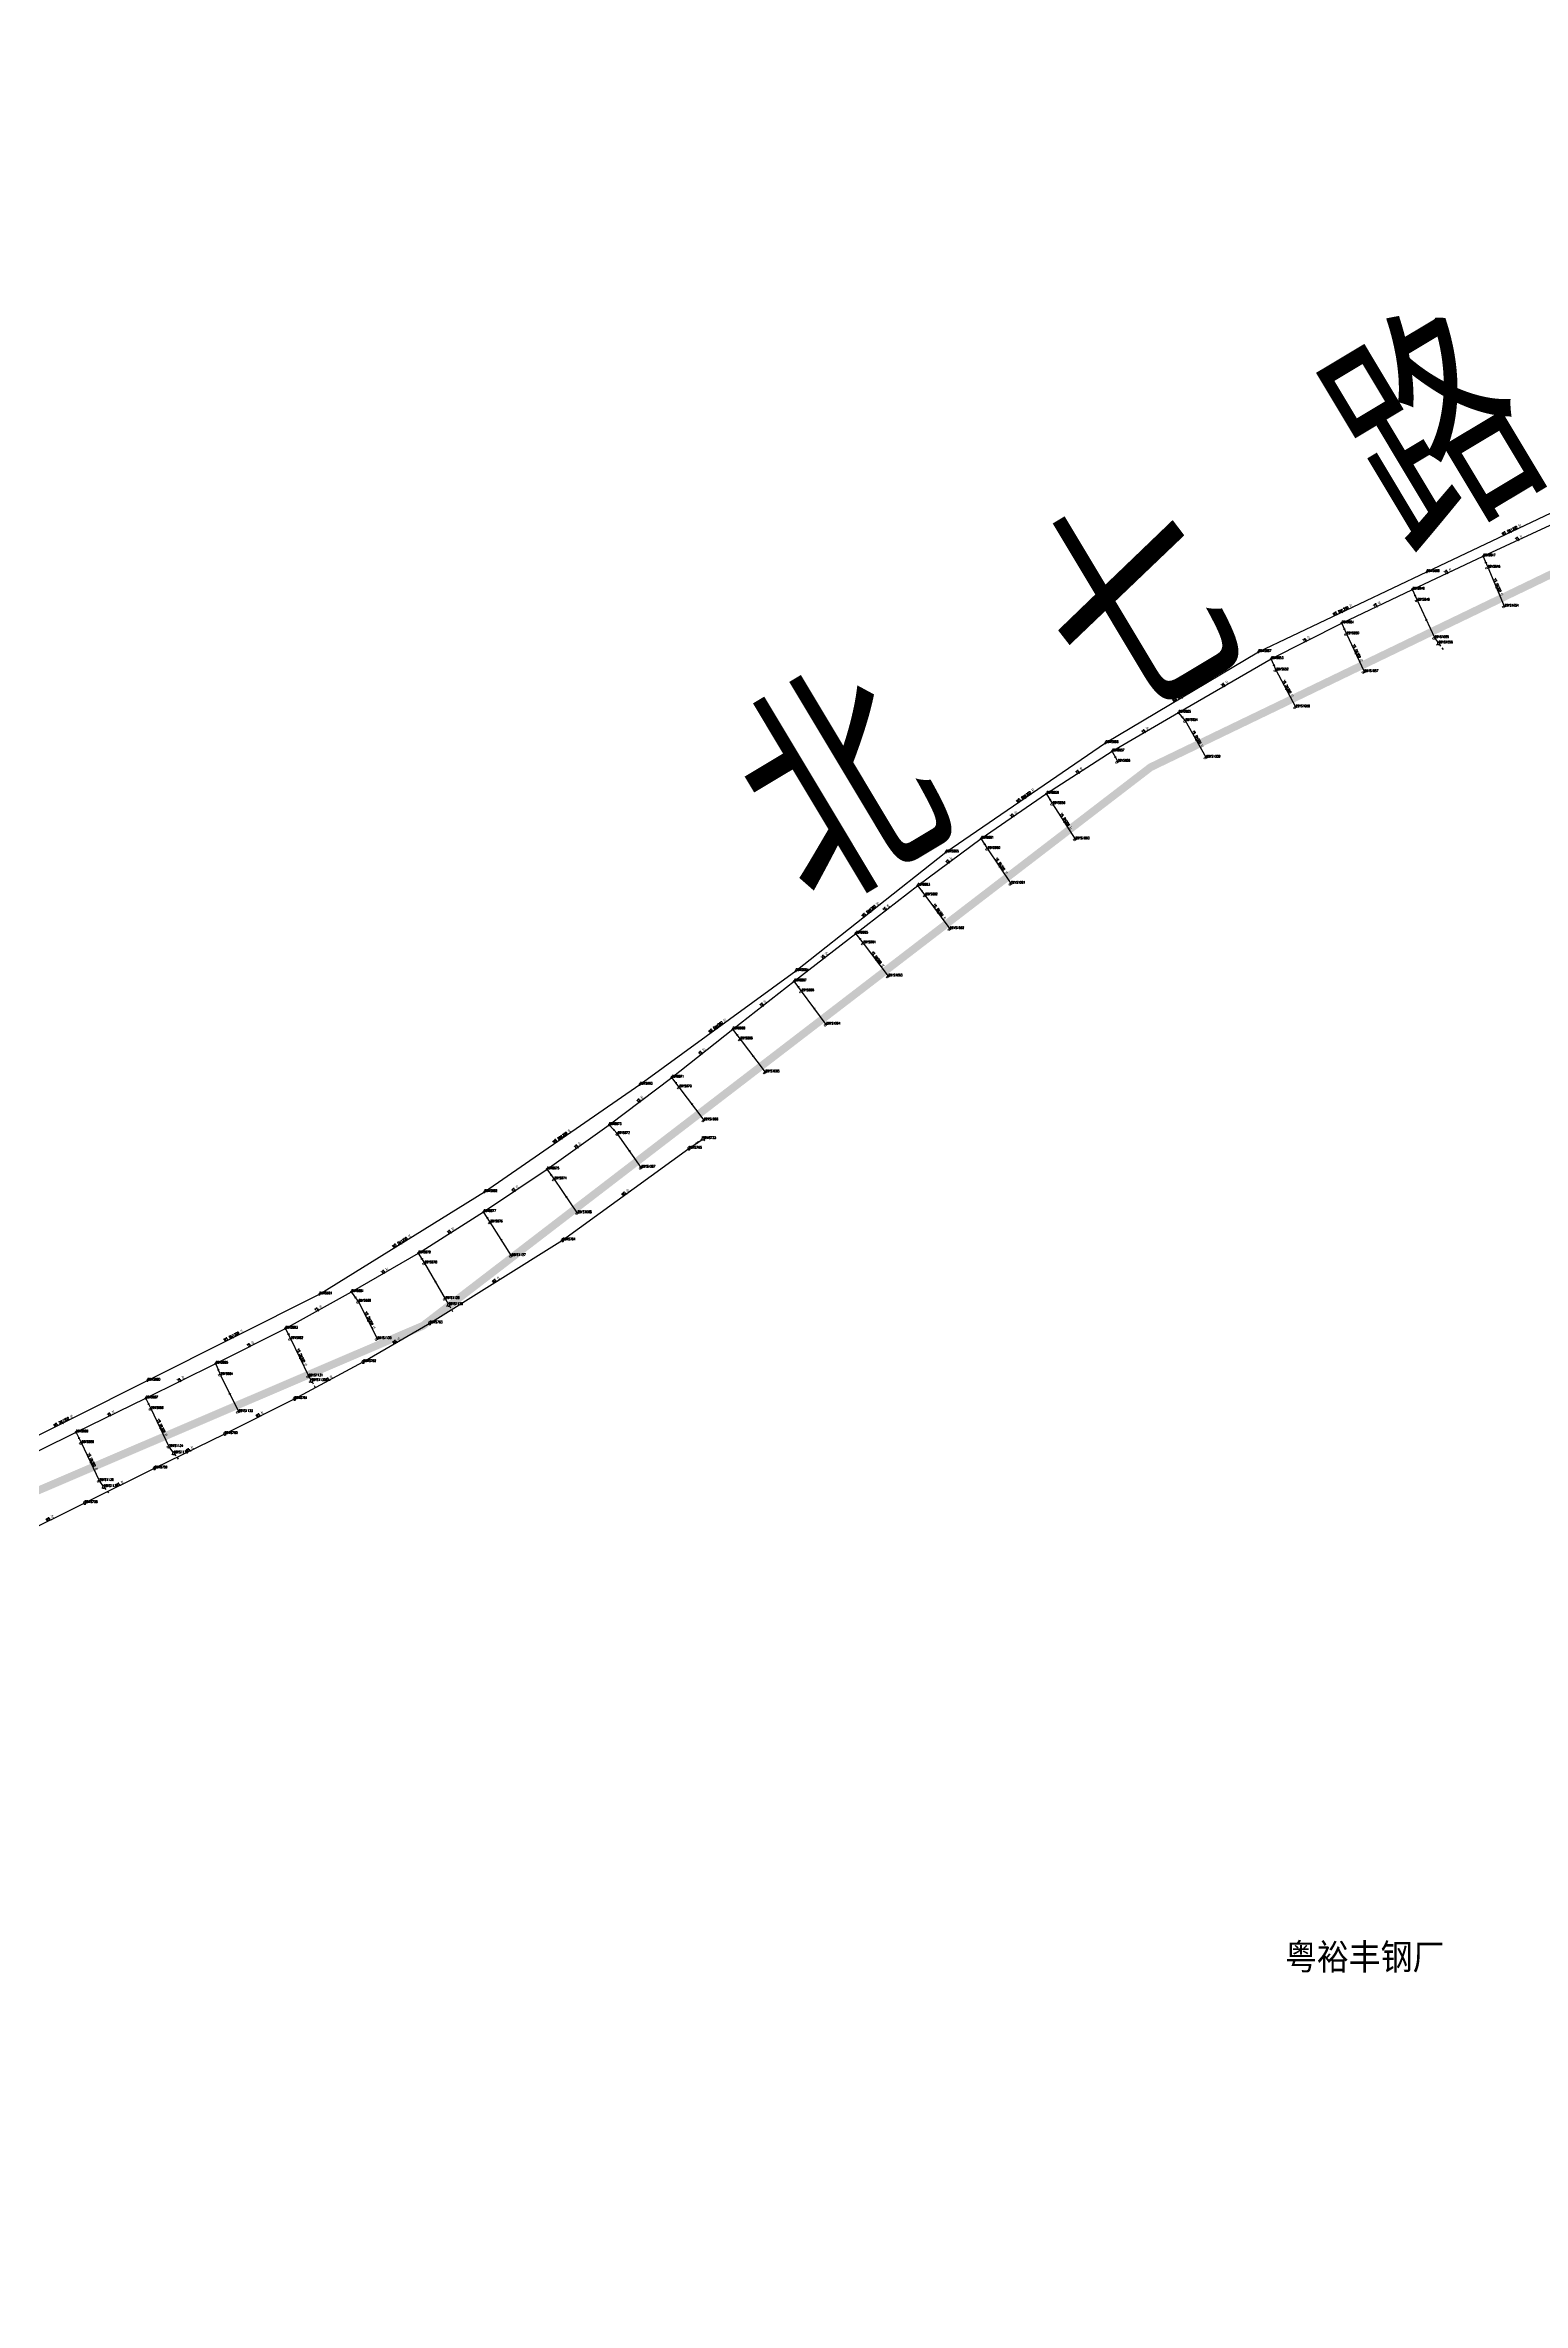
# Model space of a CAD drawing. Extents: x 78813 to 99477, y 2421021 to 2448125.
# Drawn here: x 83887 to 84456, y 2429565 to 2430435 of the extents above; entities that cross this region are included whole.
import ezdxf
from ezdxf.enums import TextEntityAlignment as Align

# ---------------------------------------------------------------- set-up
doc = ezdxf.new("R2010")
doc.units = 0
doc.set_wipeout_variables(frame=1)
doc.layers.get('0').update_dxf_attribs({"linetype": 'CONTINUOUS'})
for name, color, linetype in [('DX_WS', 16, 'CONTINUOUS'), ('DX_YS', 42, 'CONTINUOUS'), ('道路', 5, 'CONTINUOUS')]:
    doc.layers.add(name, color=color, linetype=linetype)
for name, color, linetype, true_color in [('WSLINE', 7, 'CONTINUOUS', 0x7f0000), ('YSANNEXE', 7, 'CONTINUOUS', 0xcc9900), ('YSLINE', 7, 'CONTINUOUS', 0xcc9900)]:
    doc.layers.add(name, color=color, linetype=linetype, true_color=true_color)
doc.layers.add('道路名称', color=7, linetype='CONTINUOUS', lineweight=0)
doc.styles.add('CcNameZT', font='txt.SHX', dxfattribs={"width": 0.8, "bigfont": 'HZTXT.SHX'})
doc.styles.get("Standard").update_dxf_attribs({"font": 'txt.shx', "bigfont": 'hztxt.shx'})
doc.styles.add('宋体0.7', font='', dxfattribs={"width": 0.7})
doc.styles.add('黑体', font='')
doc.styles.get('宋体0.7').set_extended_font_data('SimSun')
doc.styles.get('黑体').set_extended_font_data('SimHei')

# ---------------------------------------------------------------- blocks, each defined once
blk = doc.blocks.new('PS污水井')
blk.add_lwpolyline([(1, 0), (1, 0.1), (1, 0.1), (1, 0.2), (1, 0.3), (0.9, 0.3), (0.9, 0.4), (0.9, 0.5), (0.8, 0.5), (0.8, 0.6), (0.8, 0.6), (0.7, 0.7), (0.7, 0.7), (0.6, 0.8), (0.6, 0.8), (0.5, 0.9), (0.4, 0.9), (0.4, 0.9), (0.3, 1), (0.2, 1), (0.2, 1), (0.1, 1), (0, 1), (0, 1), (-0.1, 1), (-0.2, 1), (-0.2, 1), (-0.3, 1), (-0.4, 0.9), (-0.4, 0.9), (-0.5, 0.9), (-0.6, 0.8), (-0.6, 0.8), (-0.7, 0.7), (-0.7, 0.7), (-0.8, 0.6), (-0.8, 0.6), (-0.8, 0.5), (-0.9, 0.5), (-0.9, 0.4), (-0.9, 0.3), (-1, 0.3), (-1, 0.2), (-1, 0.1), (-1, 0.1), (-1, 0), (-1, -0.1), (-1, -0.1), (-1, -0.2), (-1, -0.3), (-0.9, -0.3), (-0.9, -0.4), (-0.9, -0.5), (-0.8, -0.5), (-0.8, -0.6), (-0.8, -0.6), (-0.7, -0.7), (-0.7, -0.7), (-0.6, -0.8), (-0.6, -0.8), (-0.5, -0.9), (-0.4, -0.9), (-0.4, -0.9), (-0.3, -1), (-0.2, -1), (-0.2, -1), (-0.1, -1), (0, -1), (0, -1), (0.1, -1), (0.2, -1), (0.2, -1), (0.3, -1), (0.4, -0.9), (0.4, -0.9), (0.5, -0.9), (0.6, -0.8), (0.6, -0.8), (0.7, -0.7), (0.7, -0.7), (0.8, -0.6), (0.8, -0.6), (0.8, -0.5), (0.9, -0.5), (0.9, -0.4), (0.9, -0.3), (1, -0.3), (1, -0.2), (1, -0.1), (1, 0)], close=True)
blk.add_wipeout([(1, 0), (1, 0.1), (1, 0.1), (1, 0.2), (1, 0.3), (0.9, 0.3), (0.9, 0.4), (0.9, 0.5), (0.8, 0.5), (0.8, 0.6), (0.8, 0.6), (0.7, 0.7), (0.7, 0.7), (0.6, 0.8), (0.6, 0.8), (0.5, 0.9), (0.4, 0.9), (0.4, 0.9), (0.3, 1), (0.2, 1), (0.2, 1), (0.1, 1), (0, 1), (0, 1), (-0.1, 1), (-0.2, 1), (-0.2, 1), (-0.3, 1), (-0.4, 0.9), (-0.4, 0.9), (-0.5, 0.9), (-0.6, 0.8), (-0.6, 0.8), (-0.7, 0.7), (-0.7, 0.7), (-0.8, 0.6), (-0.8, 0.6), (-0.8, 0.5), (-0.9, 0.5), (-0.9, 0.4), (-0.9, 0.3), (-1, 0.3), (-1, 0.2), (-1, 0.1), (-1, 0.1), (-1, 0), (-1, -0.1), (-1, -0.1), (-1, -0.2), (-1, -0.3), (-0.9, -0.3), (-0.9, -0.4), (-0.9, -0.5), (-0.8, -0.5), (-0.8, -0.6), (-0.8, -0.6), (-0.7, -0.7), (-0.7, -0.7), (-0.6, -0.8), (-0.6, -0.8), (-0.5, -0.9), (-0.4, -0.9), (-0.4, -0.9), (-0.3, -1), (-0.2, -1), (-0.2, -1), (-0.1, -1), (0, -1), (0, -1), (0.1, -1), (0.2, -1), (0.2, -1), (0.3, -1), (0.4, -0.9), (0.4, -0.9), (0.5, -0.9), (0.6, -0.8), (0.6, -0.8), (0.7, -0.7), (0.7, -0.7), (0.8, -0.6), (0.8, -0.6), (0.8, -0.5), (0.9, -0.5), (0.9, -0.4), (0.9, -0.3), (1, -0.3), (1, -0.2), (1, -0.1)])
for p, q in [((-1, 0), (0, 0)), ((0, 1), (0, 0)), ((0, 0), (0, -1)), ((0, 0), (1, 0))]:
    blk.add_line(p, q)
blk = doc.blocks.new('PS预留口')
blk.add_lwpolyline([(4.2, 0), (5.8, 0)])
blk.add_wipeout([(1, 0), (1, 0.1), (1, 0.1), (1, 0.2), (1, 0.3), (0.9, 0.3), (0.9, 0.4), (0.9, 0.5), (0.8, 0.5), (0.8, 0.6), (0.8, 0.6), (0.7, 0.7), (0.7, 0.7), (0.6, 0.8), (0.6, 0.8), (0.5, 0.9), (0.4, 0.9), (0.4, 0.9), (0.3, 1), (0.2, 1), (0.2, 1), (0.1, 1), (0, 1), (0, 1), (-0.1, 1), (-0.2, 1), (-0.2, 1), (-0.3, 1), (-0.4, 0.9), (-0.4, 0.9), (-0.5, 0.9), (-0.6, 0.8), (-0.6, 0.8), (-0.7, 0.7), (-0.7, 0.7), (-0.8, 0.6), (-0.8, 0.6), (-0.8, 0.5), (-0.9, 0.5), (-0.9, 0.4), (-0.9, 0.3), (-1, 0.3), (-1, 0.2), (-1, 0.1), (-1, 0.1), (-1, 0), (-1, -0.1), (-1, -0.1), (-1, -0.2), (-1, -0.3), (-0.9, -0.3), (-0.9, -0.4), (-0.9, -0.5), (-0.8, -0.5), (-0.8, -0.6), (-0.8, -0.6), (-0.7, -0.7), (-0.7, -0.7), (-0.6, -0.8), (-0.6, -0.8), (-0.5, -0.9), (-0.4, -0.9), (-0.4, -0.9), (-0.3, -1), (-0.2, -1), (-0.2, -1), (-0.1, -1), (0, -1), (0, -1), (0.1, -1), (0.2, -1), (0.2, -1), (0.3, -1), (0.4, -0.9), (0.4, -0.9), (0.5, -0.9), (0.6, -0.8), (0.6, -0.8), (0.7, -0.7), (0.7, -0.7), (0.8, -0.6), (0.8, -0.6), (0.8, -0.5), (0.9, -0.5), (0.9, -0.4), (0.9, -0.3), (1, -0.3), (1, -0.2), (1, -0.1)])
blk.add_line((1, 0), (2.6, 0))
blk.add_lwpolyline([(1, 0), (1, 0.1), (1, 0.1), (1, 0.2), (1, 0.3), (0.9, 0.3), (0.9, 0.4), (0.9, 0.5), (0.8, 0.5), (0.8, 0.6), (0.8, 0.6), (0.7, 0.7), (0.7, 0.7), (0.6, 0.8), (0.6, 0.8), (0.5, 0.9), (0.4, 0.9), (0.4, 0.9), (0.3, 1), (0.2, 1), (0.2, 1), (0.1, 1), (0, 1), (0, 1), (-0.1, 1), (-0.2, 1), (-0.2, 1), (-0.3, 1), (-0.4, 0.9), (-0.4, 0.9), (-0.5, 0.9), (-0.6, 0.8), (-0.6, 0.8), (-0.7, 0.7), (-0.7, 0.7), (-0.8, 0.6), (-0.8, 0.6), (-0.8, 0.5), (-0.9, 0.5), (-0.9, 0.4), (-0.9, 0.3), (-1, 0.3), (-1, 0.2), (-1, 0.1), (-1, 0.1), (-1, 0), (-1, -0.1), (-1, -0.1), (-1, -0.2), (-1, -0.3), (-0.9, -0.3), (-0.9, -0.4), (-0.9, -0.5), (-0.8, -0.5), (-0.8, -0.6), (-0.8, -0.6), (-0.7, -0.7), (-0.7, -0.7), (-0.6, -0.8), (-0.6, -0.8), (-0.5, -0.9), (-0.4, -0.9), (-0.4, -0.9), (-0.3, -1), (-0.2, -1), (-0.2, -1), (-0.1, -1), (0, -1), (0, -1), (0.1, -1), (0.2, -1), (0.2, -1), (0.3, -1), (0.4, -0.9), (0.4, -0.9), (0.5, -0.9), (0.6, -0.8), (0.6, -0.8), (0.7, -0.7), (0.7, -0.7), (0.8, -0.6), (0.8, -0.6), (0.8, -0.5), (0.9, -0.5), (0.9, -0.4), (0.9, -0.3), (1, -0.3), (1, -0.2), (1, -0.1), (1, 0)], close=True)
for points in [[(0, 1), (0, 2)], [(0, -2), (0, -1)]]:
    blk.add_lwpolyline(points)
blk = doc.blocks.new('PS管线点')
blk.add_wipeout([(0.5, 0), (0.5, 0), (0.5, 0.1), (0.5, 0.1), (0.5, 0.1), (0.5, 0.2), (0.5, 0.2), (0.4, 0.2), (0.4, 0.3), (0.4, 0.3), (0.4, 0.3), (0.4, 0.3), (0.3, 0.4), (0.3, 0.4), (0.3, 0.4), (0.2, 0.4), (0.2, 0.4), (0.2, 0.5), (0.2, 0.5), (0.1, 0.5), (0.1, 0.5), (0.1, 0.5), (0, 0.5), (0, 0.5), (-0.1, 0.5), (-0.1, 0.5), (-0.1, 0.5), (-0.2, 0.5), (-0.2, 0.5), (-0.2, 0.4), (-0.3, 0.4), (-0.3, 0.4), (-0.3, 0.4), (-0.3, 0.4), (-0.4, 0.3), (-0.4, 0.3), (-0.4, 0.3), (-0.4, 0.3), (-0.4, 0.2), (-0.5, 0.2), (-0.5, 0.2), (-0.5, 0.1), (-0.5, 0.1), (-0.5, 0.1), (-0.5, 0), (-0.5, 0), (-0.5, 0), (-0.5, -0.1), (-0.5, -0.1), (-0.5, -0.1), (-0.5, -0.2), (-0.5, -0.2), (-0.4, -0.2), (-0.4, -0.3), (-0.4, -0.3), (-0.4, -0.3), (-0.4, -0.3), (-0.3, -0.4), (-0.3, -0.4), (-0.3, -0.4), (-0.3, -0.4), (-0.2, -0.4), (-0.2, -0.5), (-0.2, -0.5), (-0.1, -0.5), (-0.1, -0.5), (-0.1, -0.5), (0, -0.5), (0, -0.5), (0.1, -0.5), (0.1, -0.5), (0.1, -0.5), (0.2, -0.5), (0.2, -0.5), (0.2, -0.4), (0.2, -0.4), (0.3, -0.4), (0.3, -0.4), (0.3, -0.4), (0.4, -0.3), (0.4, -0.3), (0.4, -0.3), (0.4, -0.3), (0.4, -0.2), (0.5, -0.2), (0.5, -0.2), (0.5, -0.1), (0.5, -0.1), (0.5, -0.1)])
blk.add_lwpolyline([(0.5, 0), (0.5, 0), (0.5, 0.1), (0.5, 0.1), (0.5, 0.1), (0.5, 0.2), (0.5, 0.2), (0.4, 0.2), (0.4, 0.3), (0.4, 0.3), (0.4, 0.3), (0.4, 0.3), (0.3, 0.4), (0.3, 0.4), (0.3, 0.4), (0.2, 0.4), (0.2, 0.4), (0.2, 0.5), (0.2, 0.5), (0.1, 0.5), (0.1, 0.5), (0.1, 0.5), (0, 0.5), (0, 0.5), (-0.1, 0.5), (-0.1, 0.5), (-0.1, 0.5), (-0.2, 0.5), (-0.2, 0.5), (-0.2, 0.4), (-0.3, 0.4), (-0.3, 0.4), (-0.3, 0.4), (-0.3, 0.4), (-0.4, 0.3), (-0.4, 0.3), (-0.4, 0.3), (-0.4, 0.3), (-0.4, 0.2), (-0.5, 0.2), (-0.5, 0.2), (-0.5, 0.1), (-0.5, 0.1), (-0.5, 0.1), (-0.5, 0), (-0.5, 0), (-0.5, 0), (-0.5, -0.1), (-0.5, -0.1), (-0.5, -0.1), (-0.5, -0.2), (-0.5, -0.2), (-0.4, -0.2), (-0.4, -0.3), (-0.4, -0.3), (-0.4, -0.3), (-0.4, -0.3), (-0.3, -0.4), (-0.3, -0.4), (-0.3, -0.4), (-0.3, -0.4), (-0.2, -0.4), (-0.2, -0.5), (-0.2, -0.5), (-0.1, -0.5), (-0.1, -0.5), (-0.1, -0.5), (0, -0.5), (0, -0.5), (0.1, -0.5), (0.1, -0.5), (0.1, -0.5), (0.2, -0.5), (0.2, -0.5), (0.2, -0.4), (0.2, -0.4), (0.3, -0.4), (0.3, -0.4), (0.3, -0.4), (0.4, -0.3), (0.4, -0.3), (0.4, -0.3), (0.4, -0.3), (0.4, -0.2), (0.5, -0.2), (0.5, -0.2), (0.5, -0.1), (0.5, -0.1), (0.5, -0.1), (0.5, 0)], close=True)
blk = doc.blocks.new('LX')
for p, q in [((-0.866, 0.5), (0, 0)), ((0, 0), (-0.866, -0.5))]:
    blk.add_line(p, q)
blk = doc.blocks.new('PS雨篦')
blk.add_lwpolyline([(-1.5, 0.5), (0, 0.5), (1.5, 0.5), (1.5, -0.5), (0, -0.5), (-1.5, -0.5)], close=True)
blk.add_wipeout([(-1.5, 0.5), (0, 0.5), (1.5, 0.5), (1.5, -0.5), (0, -0.5), (-1.5, -0.5)])
for p, q in [((-0.5, -0.5), (-0.5, 0.5)), ((0.5, -0.5), (0.5, 0.5))]:
    blk.add_line(p, q)
blk = doc.blocks.new('测量点')
h = blk.add_hatch(color=256)
edge = h.paths.add_edge_path()
edge.add_arc((0, 0), 0.5, 0, 360)
blk.add_circle((0, 0), 0.5)

msp = doc.modelspace()

# ---------------------------------------------------------------- linework, layer by layer
at = {"layer": 'WSLINE'}
for p, q in [((84419.38, 2430231.69), (84484.65, 2430262.76)), ((84354.56, 2430200.92), (84419.38, 2430231.69)), ((84295.68, 2430165.84), (84354.56, 2430200.92)), ((84234.21, 2430123.76), (84295.68, 2430165.84)), ((84176.35, 2430078.01), (84234.21, 2430123.76)), ((84116.29, 2430034.29), (84176.35, 2430078.01)), ((84056.49, 2429992.9), (84116.29, 2430034.29)), ((84086.59, 2429974.28), (84135.25, 2430009.6)), ((84135.25, 2430009.6), (84140.71, 2430013.36)), ((83992.91, 2429953.46), (84056.49, 2429992.9)), ((84035.43, 2429942.29), (84086.59, 2429974.28)), ((83926.71, 2429920.25), (83992.91, 2429953.46)), ((84009.81, 2429927.36), (84035.43, 2429942.29)), ((83983.38, 2429913.21), (84009.81, 2429927.36)), ((83861.82, 2429887.61), (83926.71, 2429920.25)), ((83956.51, 2429899.72), (83983.38, 2429913.21)), ((83929.46, 2429886.42), (83956.51, 2429899.72)), ((83902.58, 2429873.11), (83929.46, 2429886.42)), ((83875.7, 2429859.77), (83902.58, 2429873.11))]:
    msp.add_line(p, q, dxfattribs=at)
at = {"layer": 'YSLINE'}
for p, q in [((84441.14, 2430237.7), (84468.54, 2430250.52)), ((84442.96, 2430233.34), (84441.14, 2430237.7)), ((84449.36, 2430218.41), (84442.96, 2430233.34)), ((84386.65, 2430212.01), (84413.84, 2430224.96)), ((84415.76, 2430220.7), (84413.84, 2430224.96)), ((84422.48, 2430206.25), (84415.76, 2430220.7)), ((84359.45, 2430198.18), (84386.65, 2430212.01)), ((84388.56, 2430207.76), (84386.65, 2430212.01)), ((84395.34, 2430193.14), (84388.56, 2430207.76)), ((84423.96, 2430204.2), (84422.48, 2430206.25)), ((84361.42, 2430193.81), (84359.45, 2430198.18)), ((84368.93, 2430179.65), (84361.42, 2430193.81)), ((84326.44, 2430174.36), (84323.82, 2430177.48)), ((84334.47, 2430160.22), (84326.44, 2430174.36)), ((84247.82, 2430128.97), (84272.96, 2430146.28)), ((84275.37, 2430142.36), (84272.96, 2430146.28)), ((84284.06, 2430128.75), (84275.37, 2430142.36)), ((84250.33, 2430125.06), (84247.82, 2430128.97)), ((84259.31, 2430111.64), (84250.33, 2430125.06)), ((84199.46, 2430092.44), (84223.34, 2430110.87)), ((84226.26, 2430107.16), (84223.34, 2430110.87)), ((84235.78, 2430094.15), (84226.26, 2430107.16)), ((84202.41, 2430088.75), (84199.46, 2430092.44)), ((84212.07, 2430075.95), (84202.41, 2430088.75)), ((84188.11, 2430057.39), (84178.64, 2430070.23)), ((84128.62, 2430036.99), (84152.16, 2430055.54)), ((84155.03, 2430051.7), (84152.16, 2430055.54)), ((84164.7, 2430038.98), (84155.03, 2430051.7)), ((84131.53, 2430033.28), (84128.62, 2430036.99)), ((84141.06, 2430020.52), (84131.53, 2430033.28)), ((84080.6, 2430001.59), (84104.51, 2430018.71)), ((84107.78, 2430015.27), (84104.51, 2430018.71)), ((84116.9, 2430002.27), (84107.78, 2430015.27)), ((84083.42, 2429997.81), (84080.6, 2430001.59)), ((84092.35, 2429984.75), (84083.42, 2429997.81)), ((84031.06, 2429969.26), (84056.18, 2429985.2)), ((84058.75, 2429981.19), (84056.18, 2429985.2)), ((84066.94, 2429968.26), (84058.75, 2429981.19)), ((84005.27, 2429954.35), (84031.06, 2429969.26)), ((84033.49, 2429965.44), (84031.06, 2429969.26)), ((84041.47, 2429951.72), (84033.49, 2429965.44)), ((84008.03, 2429950.6), (84005.27, 2429954.35)), ((84015.25, 2429936.24), (84008.03, 2429950.6)), ((84042.74, 2429949.38), (84041.47, 2429951.72)), ((83953, 2429926.78), (83979.85, 2429940.28)), ((83981.98, 2429936.32), (83979.85, 2429940.28)), ((83988.86, 2429921.87), (83981.98, 2429936.32)), ((83954.88, 2429922.44), (83953, 2429926.78)), ((83961.84, 2429908.15), (83954.88, 2429922.44)), ((83899.21, 2429900.29), (83926.09, 2429913.37)), ((83928.14, 2429909.36), (83926.09, 2429913.37)), ((83989.87, 2429920.1), (83988.86, 2429921.87)), ((83935.08, 2429894.73), (83928.14, 2429909.36)), ((83872.02, 2429886.89), (83899.21, 2429900.29)), ((83901.33, 2429896.2), (83899.21, 2429900.29)), ((83908.24, 2429881.61), (83901.33, 2429896.2)), ((83936.89, 2429892.23), (83935.08, 2429894.73)), ((83909.93, 2429879.29), (83908.24, 2429881.61))]:
    msp.add_line(p, q, dxfattribs=at)

# ---------------------------------------------------------------- block references
at = {"layer": 'DX_WS', "yscale": 0.5, "zscale": 0.5}
for p, xscale, rotation in [((84452.01, 2430247.22), 0.4999999999702091, 25.21014297948675), ((84386.97, 2430216.3), 0.4999999999702091, 25.21014297948675), ((84325.12, 2430183.38), 0.4999999998941739, 30.93972091561208), ((84264.94, 2430144.8), 0.4999999999224036, 34.37746769511482), ((84205.28, 2430100.88), 0.4999999998864714, 38.38817225690372), ((84146.32, 2430056.15), 0.5000000000048387, 36.09634109330177), ((84086.39, 2430013.59), 0.5000000001281917, 34.95042552405754), ((84110.92, 2429991.94), 0.4999999998685772, 216.0963380008812), ((84024.7, 2429973.18), 0.4999999999857215, 32.08563652588342), ((84061.01, 2429958.29), 0.4999999999233751, 212.0856334443007), ((83959.81, 2429936.86), 0.4999999999783371, 26.9290163647784), ((84022.62, 2429934.83), 0.4999999999481526, 210.3667600606715), ((83996.6, 2429920.29), 0.500000000041533, 208.0749288995504), ((83969.95, 2429906.46), 0.5000000000432034, 206.9290133086246), ((83894.27, 2429903.93), 0.4999999999783371, 26.9290163647784), ((83942.99, 2429893.07), 0.5000000000824756, 206.3560555262228), ((83916.02, 2429879.76), 0.5000000000824756, 206.3560555262228), ((83889.14, 2429866.44), 0.5000000000824756, 206.3560555262228)]:
    msp.add_blockref('LX', p, dxfattribs=dict(at, xscale=xscale, rotation=rotation))
at = {"layer": 'YSANNEXE', "yscale": 0.5, "zscale": 0.5}
for p, xscale, rotation in [((84454.84, 2430244.11), 0.4999999999702091, 25.21014297948675), ((84427.49, 2430231.33), 0.4999999999702091, 25.21014297948675), ((84400.24, 2430218.49), 0.4999999999702091, 25.21014297948675), ((84446.16, 2430225.88), 0.5000000002113115, 113.4456434261722), ((84419.12, 2430213.47), 0.499999999851045, 115.1645168288839), ((84373.05, 2430205.1), 0.4999999999783371, 26.9290163647784), ((84391.95, 2430200.45), 0.499999999851045, 115.1645168288839), ((84341.63, 2430187.83), 0.500000000029351, 30.36676314750154), ((84365.18, 2430186.73), 0.500000000033172, 118.0293057953863), ((84311.03, 2430170.05), 0.500000000029351, 30.36676314750154), ((84330.46, 2430167.29), 0.4999999998194478, 119.74817919478), ((84285.6, 2430154.45), 0.4999999999213408, 32.65859430944379), ((84260.39, 2430137.63), 0.4999999999224036, 34.37746769511482), ((84279.71, 2430135.56), 0.499999999971623, 122.6129681604622), ((84254.82, 2430118.35), 0.5000000001431605, 123.7588837363058), ((84211.4, 2430101.66), 0.5000000000105147, 37.81521448019213), ((84231.02, 2430100.66), 0.4999999998725446, 126.0507149390629), ((84187.63, 2430083.23), 0.5000000000105147, 37.81521448019213), ((84207.24, 2430082.35), 0.4999999999621504, 127.1966305216422), ((84163.98, 2430064.78), 0.5000000000105147, 37.81521448019213), ((84183.38, 2430063.81), 0.5000000001681687, 126.6236727106063), ((84140.39, 2430046.26), 0.4999999998864714, 38.38817225690372), ((84159.86, 2430045.34), 0.4999999999621504, 127.1966305216422), ((84116.57, 2430027.85), 0.4999999999545856, 37.24225667706888), ((84136.3, 2430026.9), 0.5000000001681687, 126.6236727106063), ((84092.55, 2430010.15), 0.4999999999741467, 35.52338329475418), ((84112.34, 2430008.77), 0.5000000001583924, 124.9047993261661), ((84068.39, 2429993.39), 0.5000000001153734, 33.80450993309324), ((84087.89, 2429991.28), 0.5000000001079159, 124.3318415358589), ((84043.62, 2429977.23), 0.4999999999213408, 32.65859430944379), ((84062.85, 2429974.73), 0.499999999971623, 122.6129681604622), ((84018.17, 2429961.81), 0.5000000001058282, 29.79380536951489), ((84037.48, 2429958.58), 0.5000000000633974, 120.3211369729245), ((83992.56, 2429947.31), 0.5000000001152249, 29.22084757465213), ((84011.64, 2429943.42), 0.5000000001831607, 116.8833901952845), ((83966.43, 2429933.53), 0.4999999999783371, 26.9290163647784), ((83985.42, 2429929.09), 0.499999999851045, 115.1645168288839), ((83939.55, 2429920.07), 0.499999999972585, 26.35605856956446), ((83958.36, 2429915.29), 0.5000000002022937, 115.7374746045821), ((83912.65, 2429906.83), 0.5000000000045132, 25.7831007821942), ((83931.61, 2429902.05), 0.499999999851045, 115.1645168288839), ((83904.78, 2429888.91), 0.499999999851045, 115.1645168288839)]:
    msp.add_blockref('LX', p, dxfattribs=dict(at, xscale=xscale, rotation=rotation))

# ---------------------------------------------------------------- texts
at = {"color": 1, "ltscale": 100, "style": '黑体', "width": 0.9}
msp.add_text('粤裕丰钢厂', height=10, dxfattribs=at).set_placement((84364.8, 2429698.23), align=Align.MIDDLE_LEFT)
at = {"layer": 'DX_WS', "style": 'CcNameZT', "width": 0.8}
for s, rotation, p in [(' WS DN1200 砼', 25.46099, (84451.91, 2430247.45, 3.45)), (' WS DN1200 砼', 25.39213, (84386.87, 2430216.53, 3.54)), (' WS DN1200 砼', 30.77799, (84324.99, 2430183.6, 3.29)), (' WS DN1200 砼', 34.39908, (84264.8, 2430145.01, 3.11)), (' WS DN1200 砼', 38.33535, (84205.13, 2430101.08, 2.99)), (' WS DN1200 砼', 36.05471, (84146.18, 2430056.35, 2.93)), (' WS DN1200 砼', 34.68647, (84086.25, 2430013.8, 3.11)), (' WS 砼', 35.97463, (84110.77, 2429992.14, 1.05)), (' WS DN1200 砼', 31.80631, (84024.57, 2429973.39, 3.2)), (' WS 砼', 32.01183, (84060.87, 2429958.5, 0.99)), (' WS DN1200 砼', 26.64902, (83959.7, 2429937.08, 3.07)), (' WS 砼', 30.23474, (84022.49, 2429935.04, 0.89)), (' WS 砼', 28.1683, (83996.48, 2429920.51, 0.89)), (' WS DN1200 砼', 26.6998, (83894.16, 2429904.15, 3.19)), (' WS 砼', 26.669, (83969.84, 2429906.69, 0.85)), (' WS 砼', 26.18252, (83942.88, 2429893.29, 0.82)), (' WS 砼', 26.32843, (83915.91, 2429879.99, 0.8)), (' WS 砼', 26.39509, (83889.03, 2429866.67, 0.78))]:
    msp.add_text(s, height=0.9, rotation=rotation, dxfattribs=at).set_placement(p, align=Align.CENTER)
at = {"layer": 'DX_YS', "style": 'CcNameZT', "width": 0.8}
for rotation, p in [(25.06965, (84454.74, 2430244.34, 1.33)), (25.00966, (84427.38, 2430231.56, 1.2)), (25.46735, (84400.13, 2430218.71, 1.26)), (26.95635, (84372.93, 2430205.32, 1.18)), (30.15605, (84341.51, 2430188.05, 1.29)), (30.16348, (84310.9, 2430170.26, 1.2)), (32.86302, (84285.46, 2430154.66, 1.1)), (34.55744, (84260.25, 2430137.83, 1.41)), (37.66288, (84211.25, 2430101.85, 1.63)), (37.89258, (84187.48, 2430083.43, 1.73)), (38.02351, (84163.82, 2430064.98, 1.82)), (38.24925, (84140.23, 2430046.46, 1.71)), (37.15625, (84116.42, 2430028.05, 1.49)), (35.61128, (84092.41, 2430010.35, 2.1)), (33.87105, (84068.25, 2429993.6, 2.11)), (32.3923, (84043.49, 2429977.44, 2.13)), (30.03809, (84018.04, 2429962.02, 2.35)), (26.69039, (83966.31, 2429933.75, 2.36)), (26.4926, (83939.44, 2429920.3, 2.11)), (25.93847, (83912.54, 2429907.06, 2.28))]:
    msp.add_text(' YS 砼', height=0.9, rotation=rotation, dxfattribs=at).set_placement(p, align=Align.CENTER)

# ---------------------------------------------------------------- next in the draw order: block references
at = {"layer": 'DX_WS', "xscale": 0.5, "yscale": 0.5, "zscale": 0.5}
for name, p in [('PS管线点', (84419.38, 2430231.69, 3.45)), ('PS管线点', (84354.56, 2430200.92, 3.54)), ('PS管线点', (84295.68, 2430165.84, 3.29)), ('PS管线点', (84234.21, 2430123.76, 3.11)), ('PS管线点', (84176.35, 2430078.01, 2.99)), ('PS管线点', (84116.29, 2430034.29, 2.93)), ('PS管线点', (84056.49, 2429992.9, 3.11)), ('PS污水井', (84086.59, 2429974.28, 0.99)), ('PS管线点', (83992.91, 2429953.46, 3.2)), ('PS污水井', (84035.43, 2429942.29, 0.91)), ('PS污水井', (84009.81, 2429927.36, 0.91)), ('PS管线点', (83926.71, 2429920.25, 3.07)), ('PS污水井', (83983.38, 2429913.21, 0.87)), ('PS污水井', (83956.51, 2429899.72, 0.84)), ('PS污水井', (83929.46, 2429886.42, 0.82)), ('PS污水井', (83902.58, 2429873.11, 0.8))]:
    msp.add_blockref(name, p, dxfattribs=at)
at = {"layer": 'DX_WS', "xscale": 0.5000000000712257, "yscale": 0.5, "zscale": 0.5, "rotation": 214.5680499964846}
msp.add_blockref('PS预留口', (84140.71, 2430013.36, 1.33), dxfattribs=at)
at = {"layer": 'DX_YS', "yscale": 0.5, "zscale": 0.5}
for name, p, xscale, rotation in [('PS雨篦', (84449.36, 2430218.41, 3.4), 0.5000000000064855, 23.19720119966457), ('PS预留口', (84423.96, 2430204.2, 3.8), 0.5000000001670033, 305.9173239901646), ('PS雨篦', (84395.34, 2430193.14, 3.22), 0.4999999999090493, 24.88046035392307), ('PS雨篦', (84368.93, 2430179.65, 3.29), 0.5000000000409989, 27.94001381968876), ('PS雨篦', (84334.47, 2430160.22, 3.25), 0.500000000049873, 29.58223012934057), ('PS雨篦', (84284.06, 2430128.75, 3.28), 0.5000000000248848, 32.54058561489079), ('PS雨篦', (84259.31, 2430111.64, 3.43), 0.5000000000851222, 33.79147415311828), ('PS雨篦', (84235.78, 2430094.15, 2.93), 0.5000000001376059, 36.18698290714214), ('PS雨篦', (84212.07, 2430075.95, 3.34), 0.4999999998629692, 37.04215182546449), ('PS雨篦', (84188.11, 2430057.39, 3.65), 0.5000000000867975, 36.40169500874052), ('PS雨篦', (84164.7, 2430038.98, 3.83), 0.5000000000018282, 37.26497535200656), ('PS雨篦', (84141.06, 2430020.52, 3.87), 0.5000000000442537, 36.73966875040838), ('PS雨篦', (84116.9, 2430002.27, 4.09), 0.5000000000208796, 35.05320898511935), ('PS雨篦', (84092.35, 2429984.75, 4.04), 0.5000000001021442, 34.36350142217538), ('PS雨篦', (84066.94, 2429968.26, 4.24), 0.499999999968774, 32.36706998153934), ('PS雨篦', (84015.25, 2429936.24, 4.37), 0.4999999999835655, 26.70692736189453), ('PS雨篦', (83988.86, 2429921.87, 4.45), 0.4999999999472209, 25.43948867643103), ('PS雨篦', (83961.84, 2429908.15, 4.81), 0.5000000000344877, 25.9551841940876)]:
    msp.add_blockref(name, p, dxfattribs=dict(at, xscale=xscale, rotation=rotation))
at = {"layer": 'DX_YS', "xscale": 0.5, "yscale": 0.5, "zscale": 0.5}
for p in [(84386.65, 2430212.01, 1.26), (84031.06, 2429969.26, 2.13), (83899.21, 2429900.29, 2.28)]:
    msp.add_blockref('PS管线点', p, dxfattribs=at)

# ---------------------------------------------------------------- next in the draw order: linework, layer by layer
at = {"layer": 'YSLINE'}
for p, q in [((84413.84, 2430224.96), (84441.14, 2430237.7)), ((84323.82, 2430177.48), (84359.45, 2430198.18)), ((84298.23, 2430162.61), (84323.82, 2430177.48)), ((84272.96, 2430146.28), (84298.23, 2430162.61)), ((84300.46, 2430158.6), (84298.23, 2430162.61)), ((84223.34, 2430110.87), (84247.82, 2430128.97)), ((84175.8, 2430074.03), (84199.46, 2430092.44)), ((84152.16, 2430055.54), (84175.8, 2430074.03)), ((84178.64, 2430070.23), (84175.8, 2430074.03)), ((84104.51, 2430018.71), (84128.62, 2430036.99)), ((84056.18, 2429985.2), (84080.6, 2430001.59)), ((83979.85, 2429940.28), (84005.27, 2429954.35)), ((83926.09, 2429913.37), (83953, 2429926.78))]:
    msp.add_line(p, q, dxfattribs=at)

# ---------------------------------------------------------------- next in the draw order: block references
at = {"layer": 'DX_WS', "xscale": 0.5, "yscale": 0.5, "zscale": 0.5}
msp.add_blockref('PS污水井', (84135.25, 2430009.6, 1.16), dxfattribs=at)
at = {"layer": 'DX_YS', "yscale": 0.5, "zscale": 0.5}
for p, xscale, rotation in [((84388.56, 2430207.76, 1.27), 0.4999999999583407, 24.20927471712027), ((84422.48, 2430206.25, 3.47), 0.5000000000607926, 24.91956336846408), ((84033.49, 2429965.44, 2.33), 0.4999999999301348, 32.47119228023333), ((83901.33, 2429896.2, 2.68), 0.500000000041558, 27.36626071100495)]:
    msp.add_blockref('PS雨篦', p, dxfattribs=dict(at, xscale=xscale, rotation=rotation))
at = {"layer": 'YSANNEXE', "xscale": 0.4999999998630701, "yscale": 0.5, "zscale": 0.5, "rotation": 36.66929886726163}
msp.add_blockref('LX', (84235.58, 2430119.92), dxfattribs=at)

# ---------------------------------------------------------------- next in the draw order: texts
at = {"layer": 'DX_WS', "style": 'CcNameZT', "width": 0.8}
for s, p in [('29WS668', (84419.38, 2430231.69, 3.45)), ('29WS667', (84354.56, 2430200.92, 3.54)), ('29WS666', (84295.68, 2430165.84, 3.29)), ('29WS665', (84234.21, 2430123.76, 3.11)), ('29WS664', (84176.35, 2430078.01, 2.99)), ('29WS663', (84116.29, 2430034.29, 2.93)), ('29WS733', (84140.71, 2430013.36, 1.33)), ('29WS662', (84056.49, 2429992.9, 3.11)), ('29WS764', (84086.59, 2429974.28, 0.99)), ('29WS661', (83992.91, 2429953.46, 3.2)), ('29WS763', (84035.43, 2429942.29, 0.91)), ('29WS762', (84009.81, 2429927.36, 0.91)), ('29WS660', (83926.71, 2429920.25, 3.07)), ('29WS761', (83983.38, 2429913.21, 0.87)), ('29WS760', (83956.51, 2429899.72, 0.84)), ('29WS759', (83929.46, 2429886.42, 0.82)), ('29WS758', (83902.58, 2429873.11, 0.8))]:
    msp.add_text(s, height=0.9, dxfattribs=at).set_placement(p)
at = {"layer": 'DX_YS', "width": 0.8}
for s, p in [('29YS1054', (84449.36, 2430218.41, 3.4)), ('29YS1057', (84395.34, 2430193.14, 3.22)), ('29YS1058', (84368.93, 2430179.65, 3.29)), ('29YS1059', (84334.47, 2430160.22, 3.25)), ('29YS1060', (84284.06, 2430128.75, 3.28)), ('29YS1061', (84259.31, 2430111.64, 3.43)), ('29YS1062', (84235.78, 2430094.15, 2.93)), ('29YS1063', (84212.07, 2430075.95, 3.34)), ('29YS1064', (84188.11, 2430057.39, 3.65)), ('29YS1065', (84164.7, 2430038.98, 3.83)), ('29YS1066', (84141.06, 2430020.52, 3.87)), ('29YS1067', (84116.9, 2430002.27, 4.09)), ('29YS1068', (84092.35, 2429984.75, 4.04)), ('29YS1127', (84066.94, 2429968.26, 4.24)), ('29YS1130', (84015.25, 2429936.24, 4.37)), ('29YS1133', (83961.84, 2429908.15, 4.81))]:
    msp.add_text(s, height=0.9, dxfattribs=at).set_placement(p)
at = {"layer": 'DX_YS', "style": 'CcNameZT', "width": 0.8}
for rotation, p in [(36.47358, (84235.43, 2430120.12, 1.38)), (28.96421, (83992.44, 2429947.53, 2.23))]:
    msp.add_text(' YS 砼', height=0.9, rotation=rotation, dxfattribs=at).set_placement(p, align=Align.CENTER)

# ---------------------------------------------------------------- next in the draw order: block references
at = {"layer": 'DX_WS', "xscale": 0.500000000055216, "yscale": 0.5, "zscale": 0.5, "rotation": 214.3774646459874}
msp.add_blockref('LX', (84137.98, 2430011.48), dxfattribs=at)
at = {"layer": 'DX_YS', "xscale": 0.5, "yscale": 0.5, "zscale": 0.5}
for name, p in [('PS管线点', (84441.14, 2430237.7, 1.33)), ('PS管线点', (84413.84, 2430224.96, 1.2)), ('测量点', (84386.65, 2430212.01, 1.26)), ('PS管线点', (84359.45, 2430198.18, 1.18)), ('PS管线点', (84323.82, 2430177.48, 1.29)), ('PS管线点', (84298.23, 2430162.61, 1.2)), ('PS管线点', (84272.96, 2430146.28, 1.1)), ('PS管线点', (84247.82, 2430128.97, 1.41)), ('PS管线点', (84223.34, 2430110.87, 1.38)), ('PS管线点', (84199.46, 2430092.44, 1.63)), ('PS管线点', (84175.8, 2430074.03, 1.73)), ('PS管线点', (84152.16, 2430055.54, 1.82)), ('PS管线点', (84128.62, 2430036.99, 1.71)), ('PS管线点', (84104.51, 2430018.71, 1.49)), ('PS管线点', (84080.6, 2430001.59, 2.1)), ('PS管线点', (84056.18, 2429985.2, 2.11)), ('测量点', (84031.06, 2429969.26, 2.13)), ('PS管线点', (84005.27, 2429954.35, 2.35)), ('PS管线点', (83979.85, 2429940.28, 2.23)), ('PS管线点', (83953, 2429926.78, 2.36)), ('PS管线点', (83926.09, 2429913.37, 2.11)), ('测量点', (83899.21, 2429900.29, 2.28))]:
    msp.add_blockref(name, p, dxfattribs=at)
at = {"layer": 'DX_YS', "yscale": 0.5, "zscale": 0.5}
for p, xscale, rotation in [((84042.74, 2429949.38, 4.76), 0.4999999998846205, 298.363370901842), ((83989.87, 2429920.1, 5.06), 0.5000000001283245, 299.8411942836014), ((83936.89, 2429892.23, 4.62), 0.5000000000490821, 305.8242943715662), ((83909.93, 2429879.29, 5.18), 0.5000000000279232, 306.2226958112133)]:
    msp.add_blockref('PS预留口', p, dxfattribs=dict(at, xscale=xscale, rotation=rotation))

# ---------------------------------------------------------------- next in the draw order: texts
at = {"layer": 'DX_WS', "style": 'CcNameZT', "width": 0.8}
msp.add_text('29WS765', height=0.9, dxfattribs=at).set_placement((84135.25, 2430009.6, 1.16))
at = {"layer": 'DX_YS', "style": 'CcNameZT', "width": 0.8}
msp.add_text(' YS DN300 砼', height=0.9, rotation=294.88046, dxfattribs=at).set_placement((84392.18, 2430200.55, 3.22), align=Align.CENTER)
at = {"layer": 'DX_YS', "width": 0.8}
for s, p in [('29YS1055', (84422.48, 2430206.25, 3.47)), ('29YS1056', (84423.96, 2430204.2, 3.8))]:
    msp.add_text(s, height=0.9, dxfattribs=at).set_placement(p)

# ---------------------------------------------------------------- next in the draw order: block references
at = {"layer": 'DX_YS', "yscale": 0.5, "zscale": 0.5}
for p, xscale, rotation in [((84442.96, 2430233.34, 1.52), 0.4999999999396881, 22.59466068694762), ((84415.76, 2430220.7, 1.54), 0.4999999999141338, 24.32649158999573), ((84361.42, 2430193.81, 1.65), 0.5000000000364535, 24.31156832460954), ((84326.44, 2430174.36, 1.4), 0.5000000000739929, 40.04100726488375), ((84300.46, 2430158.6, 1.38), 0.4999999999886628, 29.03643534156319), ((84275.37, 2430142.36, 1.38), 0.4999999999491042, 31.61891492480389), ((84250.33, 2430125.06, 1.39), 0.5000000000601184, 32.66783083920289), ((84226.26, 2430107.16, 1.5), 0.4999999999687923, 38.20838595239903), ((84202.41, 2430088.75, 1.61), 0.4999999998956945, 38.59729964673484), ((84178.64, 2430070.23, 1.75), 0.4999999999714901, 36.88682115664521), ((84155.03, 2430051.7, 1.91), 0.5000000000567187, 36.73611298051076), ((84131.53, 2430033.28, 1.92), 0.5000000001158161, 38.18113570505793), ((84107.78, 2430015.27, 1.81), 0.4999999999238346, 43.44723281421634), ((84083.42, 2429997.81, 2.12), 0.5000000001062632, 36.74124695703777), ((84058.75, 2429981.19, 2.36), 0.5000000001077184, 32.72147935690324), ((84008.03, 2429950.6, 2.38), 0.4999999999490911, 36.27698326456024), ((84041.47, 2429951.72, 4.24), 0.5000000000552909, 30.1889008332604), ((83981.98, 2429936.32, 2.57), 0.4999999999103766, 28.31973414319773), ((83954.88, 2429922.44, 3.23), 0.4999999999225573, 23.43054308038598), ((83928.14, 2429909.36, 2.72), 0.5000000000947374, 27.08896182176406), ((83935.08, 2429894.73, 4.64), 0.4999999999969482, 25.37344040895364), ((83908.24, 2429881.61, 4.63), 0.5000000000457426, 25.33841284729641)]:
    msp.add_blockref('PS雨篦', p, dxfattribs=dict(at, xscale=xscale, rotation=rotation))
at = {"layer": 'DX_YS', "xscale": 0.5, "yscale": 0.5, "zscale": 0.5}
for p in [(84386.65, 2430212.01, 1.26), (84031.06, 2429969.26, 2.13), (83899.21, 2429900.29, 2.28)]:
    msp.add_blockref('PS管线点', p, dxfattribs=at)

# ---------------------------------------------------------------- next in the draw order: texts
at = {"layer": 'DX_YS', "width": 0.8}
for s, p in [('29YS1131', (83988.86, 2429921.87, 4.45)), ('29YS1132', (83989.87, 2429920.1, 5.06))]:
    msp.add_text(s, height=0.9, dxfattribs=at).set_placement(p)

# ---------------------------------------------------------------- next in the draw order: block references
at = {"layer": 'DX_YS', "xscale": 0.5, "yscale": 0.5, "zscale": 0.5}
for p in [(84441.14, 2430237.7, 1.33), (84413.84, 2430224.96, 1.2), (84359.45, 2430198.18, 1.18), (84323.82, 2430177.48, 1.29), (84298.23, 2430162.61, 1.2), (84272.96, 2430146.28, 1.1), (84247.82, 2430128.97, 1.41), (84223.34, 2430110.87, 1.38), (84199.46, 2430092.44, 1.63), (84175.8, 2430074.03, 1.73), (84152.16, 2430055.54, 1.82), (84128.62, 2430036.99, 1.71), (84104.51, 2430018.71, 1.49), (84080.6, 2430001.59, 2.1), (84056.18, 2429985.2, 2.11), (84005.27, 2429954.35, 2.35), (83979.85, 2429940.28, 2.23), (83953, 2429926.78, 2.36), (83926.09, 2429913.37, 2.11)]:
    msp.add_blockref('测量点', p, dxfattribs=at)
at = {"layer": 'YSANNEXE', "yscale": 0.5, "zscale": 0.5}
for p, xscale, rotation in [((84387.6, 2430209.89), 0.5000000001398897, 114.0186012240722), ((84032.28, 2429967.35), 0.499999999971623, 122.6129681604622), ((83900.27, 2429898.25), 0.4999999998963769, 117.456348007362)]:
    msp.add_blockref('LX', p, dxfattribs=dict(at, xscale=xscale, rotation=rotation))

# ---------------------------------------------------------------- next in the draw order: texts
at = {"layer": 'DX_YS', "style": 'CcNameZT', "width": 0.8}
for rotation, p in [(293.1972, (84446.39, 2430225.98, 3.4)), (297.94001, (84365.4, 2430186.84, 3.29)), (299.58223, (84330.67, 2430167.41, 3.25)), (302.54059, (84279.93, 2430135.69, 3.28)), (303.79147, (84255.03, 2430118.49, 3.43)), (306.18698, (84231.22, 2430100.8, 2.93)), (307.04215, (84207.44, 2430082.5, 3.34)), (296.70693, (84011.87, 2429943.53, 4.37)), (295.43949, (83985.65, 2429929.2, 4.45)), (295.37344, (83931.84, 2429902.15, 4.64)), (295.33841, (83905.01, 2429889.01, 4.63))]:
    msp.add_text(' YS DN300 砼', height=0.9, rotation=rotation, dxfattribs=at).set_placement(p, align=Align.CENTER)
at = {"layer": 'DX_YS', "width": 0.8}
for s, p in [('29YS651', (84386.65, 2430212.01, 1.26)), ('26473', (84386.65, 2430212.01, 1.26)), ('29YS650', (84388.56, 2430207.76, 1.27)), ('29YS679', (84031.06, 2429969.26, 2.13)), ('26459', (84031.06, 2429969.26, 2.13)), ('29YS678', (84033.49, 2429965.44, 2.33)), ('29YS1128', (84041.47, 2429951.72, 4.24)), ('29YS1129', (84042.74, 2429949.38, 4.76)), ('29YS689', (83899.21, 2429900.29, 2.28)), ('26454', (83899.21, 2429900.29, 2.28)), ('29YS688', (83901.33, 2429896.2, 2.68)), ('29YS1134', (83935.08, 2429894.73, 4.64)), ('29YS1135', (83936.89, 2429892.23, 4.62)), ('29YS1136', (83908.24, 2429881.61, 4.63)), ('29YS1137', (83909.93, 2429879.29, 5.18))]:
    msp.add_text(s, height=0.9, dxfattribs=at).set_placement(p)

# ---------------------------------------------------------------- next in the draw order: block references
at = {"layer": 'DX_YS', "xscale": 0.5, "yscale": 0.5, "zscale": 0.5}
for p in [(84441.14, 2430237.7, 1.33), (84413.84, 2430224.96, 1.2), (84359.45, 2430198.18, 1.18), (84323.82, 2430177.48, 1.29), (84298.23, 2430162.61, 1.2), (84272.96, 2430146.28, 1.1), (84247.82, 2430128.97, 1.41), (84223.34, 2430110.87, 1.38), (84199.46, 2430092.44, 1.63), (84175.8, 2430074.03, 1.73), (84152.16, 2430055.54, 1.82), (84128.62, 2430036.99, 1.71), (84104.51, 2430018.71, 1.49), (84080.6, 2430001.59, 2.1), (84056.18, 2429985.2, 2.11), (84005.27, 2429954.35, 2.35), (83979.85, 2429940.28, 2.23), (83953, 2429926.78, 2.36), (83926.09, 2429913.37, 2.11)]:
    msp.add_blockref('PS管线点', p, dxfattribs=at)

# ---------------------------------------------------------------- next in the draw order: linework, layer by layer
at = {"layer": '道路', "const_width": 3, "flags": 128}
msp.add_lwpolyline([(84960.96, 2431447.82), (84920.87, 2431397.52), (84857.17, 2431254.53), (84808.7, 2431162.38), (84886.34, 2430846.39), (84889.2, 2430728.96), (84873.79, 2430673.09), (84733.33, 2430359.03), (84313.04, 2430156.46), (84032.79, 2429941.31), (83444.12, 2429689.23), (83265.45, 2429567.1), (82872.43, 2430240.78)], dxfattribs=at)

# ---------------------------------------------------------------- next in the draw order: block references
at = {"layer": 'YSANNEXE'}
for p, xscale, yscale, zscale, rotation in [((84442.05, 2430235.52), 0.4999999999899134, 0.5, 0.5, 112.8726856408191), ((84414.8, 2430222.83), 0.5000000001505387, 0.5, 0.5, 114.5915590174801), ((84360.43, 2430195.99), 0.5000000001505387, 0.5, 0.5, 114.5915590174801), ((84325.13, 2430175.92), 0.5000000000899036, 0.5, 0.5, 130.061419485076), ((84299.35, 2430160.6), 0.49999999999348, 0.5, 0.5, 119.1752213870722), ((84274.17, 2430144.32), 0.4999999998287186, 0.5, 0.5, 121.4670525792132), ((84249.07, 2430127.01), 0.499999999971623, 0.5, 0.5, 122.6129681604622), ((84224.8, 2430109.02), 0.5000000000000124, 0.5000000000000124, 0.5000000000000124, 128.3425461086518), ((84200.94, 2430090.6), 0.5000000000000124, 0.5000000000000124, 0.5000000000000124, 128.3425461086518), ((84177.22, 2430072.13), 0.5000000001681687, 0.5, 0.5, 126.6236727106063), ((84153.59, 2430053.62), 0.5000000001681687, 0.5, 0.5, 126.6236727106063), ((84130.08, 2430035.14), 0.5000000000000124, 0.5000000000000124, 0.5000000000000124, 128.3425461086518), ((84106.14, 2430016.99), 0.4999999998977985, 0.5, 0.5, 133.4991662763766), ((84082.01, 2429999.7), 0.5000000001681687, 0.5, 0.5, 126.6236727106063), ((84057.46, 2429983.19), 0.499999999971623, 0.5, 0.5, 122.6129681604622), ((84006.65, 2429952.47), 0.4999999998725446, 0.5, 0.5, 126.0507149390629), ((83980.92, 2429938.3), 0.4999999998311669, 0.5, 0.5, 118.6022636024199), ((83953.94, 2429924.61), 0.5000000002113115, 0.5, 0.5, 113.4456434261722), ((83927.12, 2429911.37), 0.5000000001831607, 0.5, 0.5, 116.8833901952845)]:
    msp.add_blockref('LX', p, dxfattribs=dict(at, xscale=xscale, yscale=yscale, zscale=zscale, rotation=rotation))

# ---------------------------------------------------------------- next in the draw order: texts
at = {"layer": 'DX_YS', "width": 0.8}
for s, p in [('29YS647', (84441.14, 2430237.7, 1.33)), ('26475', (84441.14, 2430237.7, 1.33)), ('29YS646', (84442.96, 2430233.34, 1.52)), ('29YS649', (84413.84, 2430224.96, 1.2)), ('26474', (84413.84, 2430224.96, 1.2)), ('29YS648', (84415.76, 2430220.7, 1.54)), ('29YS653', (84359.45, 2430198.18, 1.18)), ('26472', (84359.45, 2430198.18, 1.18)), ('29YS652', (84361.42, 2430193.81, 1.65)), ('29YS655', (84323.82, 2430177.48, 1.29)), ('26471', (84323.82, 2430177.48, 1.29)), ('29YS654', (84326.44, 2430174.36, 1.4)), ('29YS657', (84298.23, 2430162.61, 1.2)), ('26470', (84298.23, 2430162.61, 1.2)), ('29YS656', (84300.46, 2430158.6, 1.38)), ('29YS659', (84272.96, 2430146.28, 1.1)), ('26469', (84272.96, 2430146.28, 1.1)), ('29YS658', (84275.37, 2430142.36, 1.38)), ('29YS661', (84247.82, 2430128.97, 1.41)), ('26468', (84247.82, 2430128.97, 1.41)), ('29YS660', (84250.33, 2430125.06, 1.39)), ('29YS663', (84223.34, 2430110.87, 1.38)), ('26467', (84223.34, 2430110.87, 1.38)), ('29YS662', (84226.26, 2430107.16, 1.5)), ('29YS665', (84199.46, 2430092.44, 1.63)), ('26466', (84199.46, 2430092.44, 1.63)), ('29YS664', (84202.41, 2430088.75, 1.61)), ('29YS667', (84175.8, 2430074.03, 1.73)), ('26465', (84175.8, 2430074.03, 1.73)), ('29YS666', (84178.64, 2430070.23, 1.75)), ('29YS669', (84152.16, 2430055.54, 1.82)), ('26464', (84152.16, 2430055.54, 1.82)), ('29YS668', (84155.03, 2430051.7, 1.91)), ('29YS671', (84128.62, 2430036.99, 1.71)), ('26463', (84128.62, 2430036.99, 1.71)), ('29YS670', (84131.53, 2430033.28, 1.92)), ('29YS673', (84104.51, 2430018.71, 1.49)), ('26462', (84104.51, 2430018.71, 1.49)), ('29YS672', (84107.78, 2430015.27, 1.81)), ('29YS675', (84080.6, 2430001.59, 2.1)), ('26461', (84080.6, 2430001.59, 2.1)), ('29YS674', (84083.42, 2429997.81, 2.12)), ('29YS677', (84056.18, 2429985.2, 2.11)), ('26460', (84056.18, 2429985.2, 2.11)), ('29YS676', (84058.75, 2429981.19, 2.36)), ('29YS681', (84005.27, 2429954.35, 2.35)), ('26458', (84005.27, 2429954.35, 2.35)), ('29YS680', (84008.03, 2429950.6, 2.38)), ('29YS683', (83979.85, 2429940.28, 2.23)), ('26457', (83979.85, 2429940.28, 2.23)), ('29YS682', (83981.98, 2429936.32, 2.57)), ('29YS685', (83953, 2429926.78, 2.36)), ('26456', (83953, 2429926.78, 2.36)), ('29YS684', (83954.88, 2429922.44, 3.23)), ('29YS687', (83926.09, 2429913.37, 2.11)), ('26455', (83926.09, 2429913.37, 2.11)), ('29YS686', (83928.14, 2429909.36, 2.72))]:
    msp.add_text(s, height=0.9, dxfattribs=at).set_placement(p)
at = {"layer": '道路名称', "linetype": 'Continuous', "style": '宋体0.7', "width": 0.7}
msp.add_text('北  七  路', height=70, rotation=30.9421, dxfattribs=at).set_placement((84181.79, 2430102.67))

doc.saveas('drawing.dxf')
